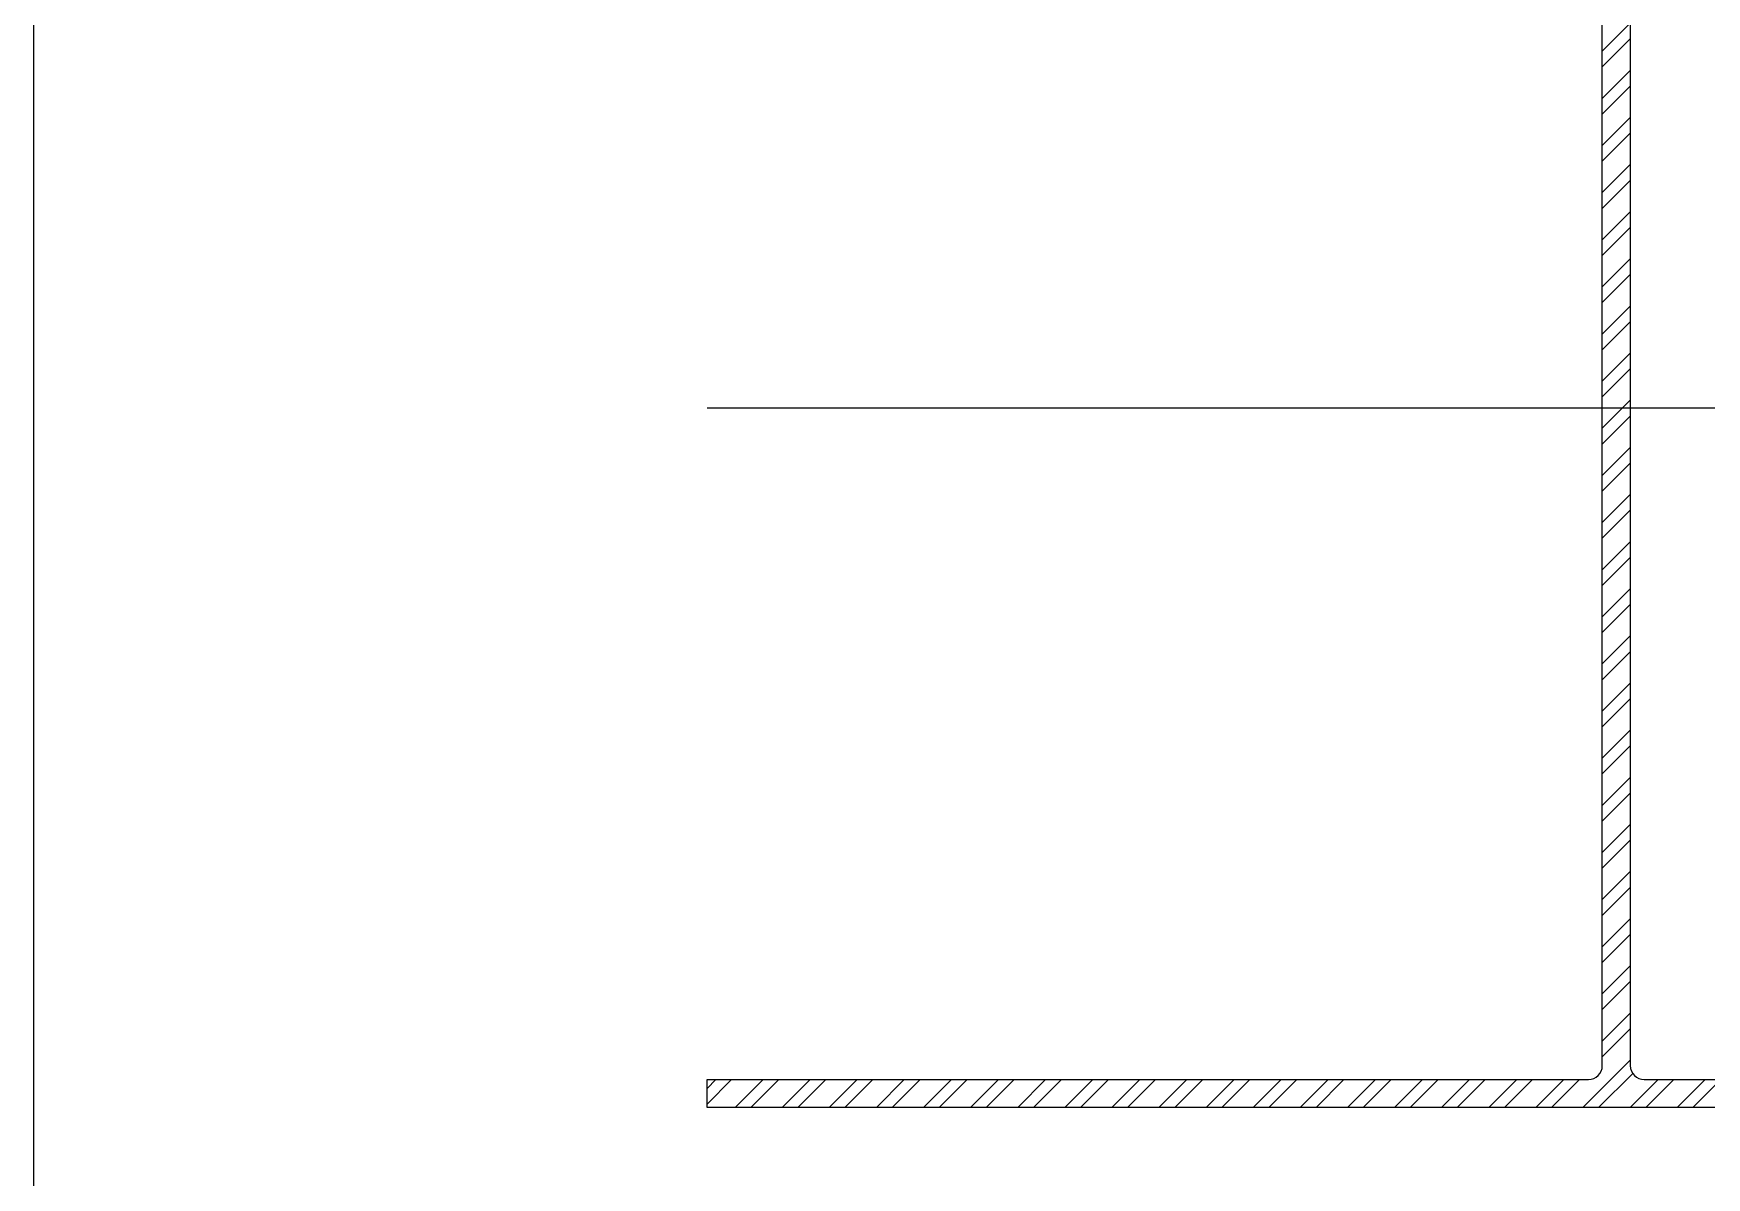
# Model space of a CAD drawing. Header units: millimetres. Extents: x 2519235 to 7246330, y 25937 to 201821.
# Drawn here: x 2752594 to 2752713.6, y 143732.2 to 143813.9 of the extents above; entities that cross this region are included whole.
import ezdxf

# ---------------------------------------------------------------- set-up
doc = ezdxf.new("R2010")
doc.units = ezdxf.units.MM
for name, color, linetype in [('010 - ASPG_FRAMING_CUT_COLOR_4', 7, 'Continuous'), ('010 - ASPG_FRAMING_DEF_SUB', 7, 'Continuous'), ('010 - ASPG_FRAMING_HATCH_', 7, 'Continuous'), ('Xref-PLAN-106.940$0$_Beam', 7, 'Continuous')]:
    doc.layers.add(name, color=color, linetype=linetype)

# ---------------------------------------------------------------- blocks, each defined once
blk = doc.blocks.new('Xref-PLAN-106.940')
at = {"layer": 'Xref-PLAN-106.940$0$_Beam', "color": 7}
for p, q in [((153369.1805612047, 22958.39665348398), (153369.1805612047, 16058.39665348381)), ((153669.1805612047, 22958.39665348398), (153669.1805612047, 16058.39665348381))]:
    blk.add_line(p, q, dxfattribs=at)
blk = doc.blocks.new('A$C6d15e31b')
at = {"color": 7}
blk.add_blockref('Xref-PLAN-106.940', (-135619.3374636862, -23258.39544955263), dxfattribs=at)
blk = doc.blocks.new('000_ASPG_TYP_FILES_FRAMING_EXTR_BREAKLINE_TYPE_2')
at = {"layer": '010 - ASPG_FRAMING_HATCH_', "transparency": 33554585}
h = blk.add_hatch(dxfattribs=at)
h.set_pattern_fill('ANSI32', scale=0.25)
h.set_pattern_definition([(45, (0, 0), (-1.683798022700467, 1.683798022700467), []), (45, (1.1225325, 0), (-1.683798022700467, 1.683798022700467), [])])
h.paths.add_polyline_path([(131.0000000002328, 91.00000000058208, 0.4142135623730951), (132.0000000003492, 90.00000000046566), (140.0000000002328, 90.00000000046566, 0.4142135623730951), (141.0000000002328, 91.00000000046566), (141.0000000002328, 100.0000000004657), (2.000000000465661, 100.0000000004657), (2.000000000465661, 125.0000000004657), (4.656612873077393e-10, 125.0000000004657), (4.656612873077393e-10, 99.00000000046566, 0.4142135623730951), (1.000000000465661, 98.00000000046566), (63.00000000023283, 98.00000000046566, -0.414213562373093), (64.00000000023283, 97.00000000046566), (64.00000000023277, 3, -0.4142135623730951), (63.00000000023277, 2), (4.655476004700176e-10, 2), (-5.684341886080801e-14, 0), (141.0000000002328, -6.05359673500061e-09), (141.0000000002328, 8.99999999650754, 0.4142135623730951), (140.0000000002328, 9.99999999650754), (132.0000000003492, 9.99999999650754, 0.4142135623730951), (131.0000000002328, 8.999999996391125), (131.0000000002328, 3, -0.4142135623730951), (130.0000000002328, 2), (67.00000000034919, 2, -0.4142135623730951), (66.00000000023277, 3.000000000116415), (66.00000000023283, 97.00000000034925, -0.4142135623730951), (67.00000000034925, 98.00000000046566), (130.0000000002328, 98.00000000046566, -0.414213562373095), (131.0000000002328, 97.00000000046566)])
h.paths.add_polyline_path([(133.0000000002328, 92.00000000372529), (133.0000000002328, 98.00000000046566), (139.0000000004657, 98.00000000046566), (139.0000000004657, 92.00000000372529)], flags=16)
h.paths.add_polyline_path([(133.0000000002328, 7.999999996740371), (139.0000000004656, 7.999999996740371), (139.0000000004656, 2), (133.0000000002328, 2)], flags=16)
at = {"layer": '010 - ASPG_FRAMING_CUT_COLOR_4', "color": 7}
for points in [[(130.0000000002328, 98.00000000046566), (67.00000000046566, 98.00000000046566, 0.4142135623730951), (66.00000000023283, 97.00000000046566), (66.00000000023277, 3, 0.4142135623730951), (67.0000000004656, 2), (130.0000000002328, 2, 0.4142135623730951)], [(141.0000000002328, 0), (-5.684341886080801e-14, 0), (4.656044438888784e-10, 2), (63.00000000023277, 2, 0.4142135623730951), (64.00000000023277, 3), (64.00000000023283, 97.00000000046566, 0.4142135623730951), (63.00000000023283, 98.00000000046566), (1.000000000465661, 98.00000000046566, -0.4142135623730951), (4.656612873077393e-10, 99.00000000046566), (4.656612873077393e-10, 125.0000000004657), (2.000000000465661, 125.0000000004657), (2.000000000465661, 100.0000000004657), (141.0000000002328, 100.0000000004657)]]:
    blk.add_lwpolyline(points, format="xyb", dxfattribs=at)
at = {"layer": '010 - ASPG_FRAMING_DEF_SUB', "color": 7, "transparency": 33554457}
blk.add_line((4.656044438888784e-10, 50.00000000023283), (141.0000000002329, 50.00000000023283), dxfattribs=at)
blk = doc.blocks.new('*U2125')
at = {"color": 7, "rotation": 89.99999999999999}
blk.add_blockref('000_ASPG_TYP_FILES_FRAMING_EXTR_BREAKLINE_TYPE_2', (1500.000000000221, 1.721655706887759e-09), dxfattribs=at)
blk = doc.blocks.new('W-1-PP17-ENT1_REV02_20260416-153151_PP17_ENT1_ASPG_MAIN_UPPL')
at = {"color": 7, "rotation": 270}
blk.add_blockref('*U2125', (18098, -4624.999999999069), dxfattribs=at)

msp = doc.modelspace()

# ---------------------------------------------------------------- block references
at = {"color": 7}
msp.add_blockref('A$C6d15e31b', (2734544.160699638, 149862.19399822), dxfattribs=at)

# ---------------------------------------------------------------- next in the draw order: block references
msp.add_blockref('W-1-PP17-ENT1_REV02_20260416-153151_PP17_ENT1_ASPG_MAIN_UPPL', (2734544.160699638, 149862.19399822), dxfattribs=at)

doc.saveas('drawing.dxf')
